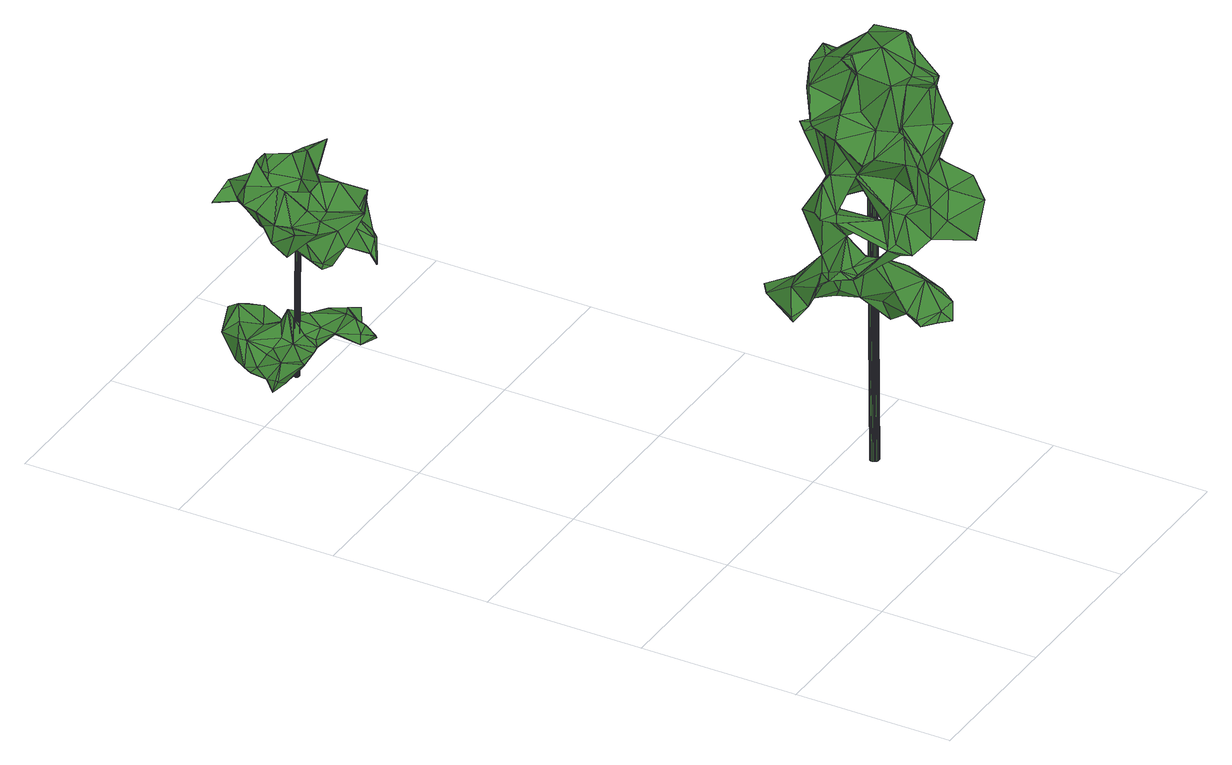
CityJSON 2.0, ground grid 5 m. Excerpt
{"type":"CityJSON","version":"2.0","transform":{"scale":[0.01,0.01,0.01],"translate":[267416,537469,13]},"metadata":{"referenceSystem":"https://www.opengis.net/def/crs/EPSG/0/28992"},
"CityObjects":{
"tree1":{"type":"SolitaryVegetationObject","attributes":{"gtid":590,"crown_width_m":5.16,"crown_median_z":22.23,"crown_r50_m":0.314,"crown_porosity":0.912,"trunk_H_m":8.94,"trunk_DBH_m":0.282,"trunk_radius_m":0.141,"trunk_base_height_m":13.29,"original_gtid":"674"},"geometry":[{"type":"Solid","lod":"3","boundaries":[[[[0,1,2]],[[3,4,5]],[[6,7,8]],[[9,10,11]],[[12,13,14]],[[15,16,17]],[[6,8,18]],[[19,20,21]],[[22,23,24]],[[13,25,26]],[[27,28,29]],[[8,7,30]],[[31,32,33]],[[34,35,36]],[[37,38,39]],[[9,40,41]],[[42,14,43]],[[44,45,46]],[[47,48,49]],[[47,44,48]],[[50,51,52]],[[53,4,54]],[[35,9,55]],[[56,41,57]],[[26,25,58]],[[59,60,61]],[[62,63,64]],[[30,7,65]],[[66,67,68]],[[69,70,71]],[[49,72,47]],[[73,17,16]],[[74,75,76]],[[74,76,77]],[[78,54,4]],[[79,80,81]],[[82,83,84]],[[85,86,87]],[[87,86,88]],[[67,66,89]],[[90,91,92]],[[93,94,95]],[[14,42,12]],[[18,30,96]],[[83,82,77]],[[16,97,98]],[[99,100,101]],[[102,103,94]],[[95,94,103]],[[104,105,106]],[[107,105,104]],[[75,71,70]],[[108,75,70]],[[0,109,28]],[[110,111,92]],[[81,112,79]],[[113,114,115]],[[19,114,113]],[[55,116,35]],[[35,117,36]],[[118,119,120]],[[121,120,119]],[[122,123,124]],[[51,124,123]],[[7,125,22]],[[126,127,128]],[[129,130,131]],[[55,9,11]],[[41,10,9]],[[90,132,133]],[[134,135,24]],[[24,136,22]],[[137,52,138]],[[139,140,135]],[[75,74,71]],[[141,108,95]],[[75,108,141]],[[142,143,144]],[[142,144,94]],[[121,119,69]],[[145,146,147]],[[145,147,130]],[[148,149,150]],[[55,11,116]],[[79,112,151]],[[116,152,35]],[[117,35,152]],[[153,154,155]],[[156,154,153]],[[22,136,7]],[[138,52,51]],[[157,140,158]],[[157,158,159]],[[47,160,44]],[[45,44,160]],[[45,160,47]],[[30,18,8]],[[6,125,7]],[[161,162,163]],[[88,34,164]],[[35,34,40]],[[82,165,166]],[[45,47,167]],[[168,44,46]],[[165,169,145]],[[101,100,170]],[[171,172,173]],[[174,143,150]],[[175,80,68]],[[176,177,147]],[[12,25,13]],[[29,178,126]],[[0,178,109]],[[28,179,0]],[[171,180,100]],[[181,182,161]],[[142,183,143]],[[182,162,161]],[[184,59,78]],[[0,185,85]],[[186,187,137]],[[188,189,190]],[[191,89,66]],[[192,181,161]],[[193,181,192]],[[194,131,180]],[[129,131,194]],[[33,32,113]],[[131,20,195]],[[98,196,16]],[[197,198,104]],[[199,200,201]],[[199,201,96]],[[126,178,127]],[[95,103,141]],[[202,190,51]],[[93,183,94]],[[15,17,58]],[[24,23,106]],[[113,203,204]],[[165,82,169]],[[98,97,205]],[[206,207,208]],[[106,209,197]],[[104,106,197]],[[53,150,143]],[[124,210,159]],[[124,188,210]],[[211,212,213]],[[14,13,137]],[[94,144,102]],[[214,90,92]],[[154,0,215]],[[216,133,132]],[[217,133,216]],[[42,155,218]],[[42,218,15]],[[116,128,152]],[[7,136,65]],[[126,11,56]],[[126,56,29]],[[65,136,219]],[[202,220,221]],[[205,222,186]],[[132,34,216]],[[33,204,223]],[[175,6,96]],[[194,180,173]],[[171,173,180]],[[205,13,98]],[[137,138,224]],[[137,224,122]],[[153,43,14]],[[68,67,197]],[[225,207,192]],[[208,207,225]],[[149,115,226]],[[196,13,227]],[[13,26,227]],[[184,228,59]],[[37,39,229]],[[178,29,109]],[[60,59,228]],[[206,208,129]],[[16,227,73]],[[26,73,227]],[[197,209,125]],[[113,189,31]],[[205,137,13]],[[123,122,31]],[[2,155,215]],[[227,16,196]],[[58,230,26]],[[231,44,204]],[[44,223,204]],[[211,213,19]],[[87,50,232]],[[233,234,120]],[[159,210,157]],[[235,115,114]],[[215,0,2]],[[232,236,85]],[[56,237,29]],[[49,238,239]],[[38,183,39]],[[147,177,21]],[[147,21,130]],[[207,194,173]],[[36,216,34]],[[155,42,43]],[[87,46,220]],[[220,50,87]],[[240,163,241]],[[162,241,163]],[[122,170,195]],[[94,183,142]],[[210,135,157]],[[3,5,242]],[[135,140,157]],[[96,30,199]],[[204,33,113]],[[131,170,100]],[[166,134,105]],[[73,26,230]],[[17,73,230]],[[138,110,224]],[[221,243,244]],[[200,47,72]],[[53,148,150]],[[166,165,134]],[[240,134,165]],[[207,173,245]],[[240,165,225]],[[141,83,75]],[[176,147,146]],[[107,166,105]],[[83,76,75]],[[6,18,96]],[[118,234,198]],[[107,198,234]],[[64,92,91]],[[4,3,78]],[[17,230,58]],[[228,246,118]],[[207,206,194]],[[207,193,192]],[[13,196,98]],[[240,225,163]],[[166,77,82]],[[153,247,156]],[[202,50,220]],[[122,63,248]],[[62,248,63]],[[197,249,198]],[[132,90,214]],[[106,23,209]],[[131,130,20]],[[21,20,130]],[[218,222,97]],[[68,250,66]],[[68,80,250]],[[77,233,74]],[[129,194,206]],[[209,23,125]],[[125,23,22]],[[180,131,100]],[[219,251,252]],[[179,253,56]],[[254,255,256]],[[164,46,87]],[[164,87,88]],[[257,123,33]],[[164,34,214]],[[132,214,34]],[[78,3,184]],[[200,81,175]],[[236,52,187]],[[151,66,250]],[[2,222,218]],[[218,155,2]],[[258,61,60]],[[120,121,233]],[[119,242,69]],[[93,69,242]],[[259,84,83]],[[260,259,103]],[[229,93,242]],[[229,39,93]],[[11,10,56]],[[56,10,41]],[[151,250,79]],[[110,51,111]],[[85,87,232]],[[171,100,99]],[[229,242,5]],[[261,167,200]],[[33,223,257]],[[97,222,205]],[[168,257,223]],[[44,168,223]],[[195,170,131]],[[186,222,1]],[[262,149,148]],[[221,220,167]],[[45,167,220]],[[45,220,46]],[[210,24,135]],[[83,77,76]],[[101,170,122]],[[51,50,202]],[[110,64,63]],[[252,261,200]],[[79,250,80]],[[260,84,259]],[[155,43,153]],[[226,144,174]],[[143,174,144]],[[24,106,134]],[[162,182,139]],[[139,240,241]],[[241,162,139]],[[221,167,251]],[[200,167,47]],[[134,106,105]],[[171,159,172]],[[58,42,15]],[[25,12,42]],[[25,42,58]],[[54,78,61]],[[54,61,258]],[[53,256,4]],[[143,256,53]],[[123,31,33]],[[146,84,260]],[[102,235,176]],[[263,107,234]],[[263,234,233]],[[197,67,249]],[[202,244,210]],[[221,244,202]],[[154,156,0]],[[264,247,265]],[[264,265,266]],[[72,267,151]],[[72,151,200]],[[29,28,109]],[[172,158,245]],[[245,158,140]],[[120,234,118]],[[113,31,19]],[[44,231,48]],[[251,261,252]],[[15,218,16]],[[151,112,200]],[[262,148,238]],[[200,199,268]],[[172,245,173]],[[36,117,216]],[[261,251,167]],[[228,184,269]],[[204,203,270]],[[125,175,197]],[[125,6,175]],[[197,175,68]],[[0,179,185]],[[271,137,248]],[[191,267,239]],[[191,239,258]],[[69,71,121]],[[272,81,80]],[[118,249,228]],[[273,274,262]],[[238,273,262]],[[19,31,122]],[[3,269,184]],[[242,269,3]],[[149,203,115]],[[149,270,203]],[[225,275,163]],[[161,163,275]],[[50,52,232]],[[236,232,52]],[[192,161,275]],[[192,275,225]],[[92,111,214]],[[214,111,164]],[[66,151,191]],[[267,191,151]],[[155,154,215]],[[212,21,177]],[[238,148,53]],[[226,115,235]],[[205,186,137]],[[49,239,72]],[[238,258,239]],[[52,137,187]],[[54,258,238]],[[231,262,48]],[[77,107,263]],[[233,77,263]],[[16,218,97]],[[166,107,77]],[[104,198,107]],[[233,71,74]],[[146,260,176]],[[141,259,83]],[[54,238,53]],[[59,61,78]],[[204,149,262]],[[149,204,270]],[[225,165,276]],[[186,1,236]],[[85,236,1]],[[85,1,0]],[[37,183,38]],[[254,143,183]],[[254,183,37]],[[244,243,24]],[[244,24,210]],[[251,243,221]],[[169,82,84]],[[48,262,274]],[[118,198,249]],[[29,237,27]],[[276,208,225]],[[128,116,126]],[[116,11,126]],[[129,208,276]],[[5,4,255]],[[5,255,229]],[[4,256,255]],[[276,165,145]],[[129,276,130]],[[130,276,145]],[[72,239,267]],[[84,146,169]],[[146,145,169]],[[128,127,156]],[[224,110,63]],[[224,63,122]],[[258,89,191]],[[164,111,51]],[[122,277,137]],[[99,137,277]],[[259,141,103]],[[39,183,93]],[[278,80,175]],[[272,80,278]],[[139,182,279]],[[193,279,181]],[[181,279,182]],[[211,21,212]],[[211,19,21]],[[216,117,152]],[[280,266,265]],[[216,152,217]],[[247,217,152]],[[247,152,156]],[[156,152,128]],[[254,256,143]],[[193,245,279]],[[219,136,251]],[[243,251,136]],[[243,136,24]],[[150,149,174]],[[89,60,281]],[[102,176,260]],[[92,64,110]],[[138,51,110]],[[235,114,212]],[[35,40,9]],[[249,67,281]],[[89,281,67]],[[273,48,274]],[[48,273,49]],[[171,277,124]],[[171,124,159]],[[273,238,49]],[[133,91,90]],[[133,264,91]],[[219,268,65]],[[262,231,204]],[[212,177,235]],[[235,177,176]],[[134,282,135]],[[233,121,71]],[[188,190,210]],[[108,70,95]],[[202,210,190]],[[235,102,144]],[[235,144,226]],[[95,70,93]],[[69,93,70]],[[280,265,153]],[[260,103,102]],[[240,282,134]],[[139,282,240]],[[135,282,139]],[[159,158,172]],[[217,247,264]],[[217,264,133]],[[271,264,266]],[[175,283,278]],[[272,283,81]],[[278,283,272]],[[31,189,188]],[[186,236,187]],[[153,14,280]],[[174,149,226]],[[171,99,277]],[[81,200,112]],[[119,118,246]],[[119,246,242]],[[124,277,122]],[[156,127,0]],[[101,248,99]],[[137,99,248]],[[88,40,34]],[[122,248,101]],[[271,248,62]],[[88,86,40]],[[57,40,86]],[[57,41,40]],[[31,124,32]],[[31,188,124]],[[179,57,185]],[[32,51,190]],[[32,124,51]],[[207,245,193]],[[14,137,280]],[[271,280,137]],[[266,280,271]],[[64,91,62]],[[271,91,264]],[[62,91,271]],[[175,81,283]],[[228,281,60]],[[242,246,269]],[[269,246,228]],[[113,190,189]],[[32,190,113]],[[60,284,258]],[[89,258,284]],[[89,284,60]],[[115,203,113]],[[249,281,228]],[[247,153,265]],[[199,30,268]],[[65,268,30]],[[200,268,252]],[[213,114,19]],[[212,114,213]],[[219,252,268]],[[96,201,175]],[[175,201,200]],[[2,1,222]],[[257,285,123]],[[168,285,257]],[[123,285,51]],[[46,285,168]],[[164,285,46]],[[164,51,285]],[[179,56,57]],[[85,185,86]],[[86,185,57]],[[178,0,127]],[[195,286,122]],[[20,286,195]],[[37,255,254]],[[229,255,37]],[[245,140,279]],[[139,279,140]],[[179,28,253]],[[253,237,56]],[[27,237,28]],[[253,28,237]],[[122,286,19]],[[20,19,286]],[[287,288,289]],[[287,289,290]],[[290,289,291]],[[290,291,292]],[[289,288,293]],[[289,293,291]],[[291,293,294]],[[291,294,292]],[[293,288,295]],[[293,295,294]],[[294,295,296]],[[294,296,292]],[[295,288,297]],[[295,297,296]],[[296,297,298]],[[296,298,292]],[[297,288,299]],[[297,299,298]],[[298,299,300]],[[298,300,292]],[[299,288,301]],[[299,301,300]],[[300,301,302]],[[300,302,292]],[[301,288,303]],[[301,303,302]],[[302,303,304]],[[302,304,292]],[[303,288,305]],[[303,305,304]],[[304,305,306]],[[304,306,292]],[[305,288,307]],[[305,307,306]],[[306,307,308]],[[306,308,292]],[[307,288,309]],[[307,309,308]],[[308,309,310]],[[308,310,292]],[[309,288,311]],[[309,311,310]],[[310,311,312]],[[310,312,292]],[[311,288,313]],[[311,313,312]],[[312,313,314]],[[312,314,292]],[[313,288,315]],[[313,315,314]],[[314,315,316]],[[314,316,292]],[[315,288,317]],[[315,317,316]],[[316,317,318]],[[316,318,292]],[[317,288,319]],[[317,319,318]],[[318,319,320]],[[318,320,292]],[[319,288,321]],[[319,321,320]],[[320,321,322]],[[320,322,292]],[[321,288,323]],[[321,323,322]],[[322,323,324]],[[322,324,292]],[[323,288,325]],[[323,325,324]],[[324,325,326]],[[324,326,292]],[[325,288,327]],[[325,327,326]],[[326,327,328]],[[326,328,292]],[[327,288,329]],[[327,329,328]],[[328,329,330]],[[328,330,292]],[[329,288,331]],[[329,331,330]],[[330,331,332]],[[330,332,292]],[[331,288,333]],[[331,333,332]],[[332,333,334]],[[332,334,292]],[[333,288,335]],[[333,335,334]],[[334,335,336]],[[334,336,292]],[[335,288,287]],[[335,287,336]],[[336,287,290]],[[336,290,292]]]]}]},
"tree2":{"type":"SolitaryVegetationObject","attributes":{"gtid":608,"crown_width_m":4.35,"crown_median_z":18.03,"crown_r50_m":0.243,"crown_porosity":0.919,"trunk_H_m":4.84,"trunk_DBH_m":0.152,"trunk_radius_m":0.076,"trunk_base_height_m":13.19,"original_gtid":"695"},"geometry":[{"type":"Solid","lod":"3","boundaries":[[[[337,338,339]],[[337,340,338]],[[341,342,343]],[[344,342,341]],[[345,346,347]],[[348,349,350]],[[351,352,353]],[[354,355,356]],[[357,340,358]],[[359,360,355]],[[347,361,345]],[[362,363,364]],[[365,356,366]],[[367,365,366]],[[346,368,347]],[[369,370,371]],[[372,373,374]],[[375,376,377]],[[378,379,380]],[[351,381,382]],[[351,383,381]],[[384,385,386]],[[387,386,385]],[[388,389,390]],[[391,392,393]],[[346,394,395]],[[347,396,344]],[[397,398,399]],[[400,401,402]],[[403,404,405]],[[405,406,403]],[[407,408,409]],[[346,410,368]],[[364,363,411]],[[369,412,370]],[[413,414,415]],[[416,402,361]],[[417,361,402]],[[370,412,418]],[[419,416,420]],[[421,422,423]],[[424,425,403]],[[426,425,424]],[[374,373,427]],[[428,429,430]],[[431,432,433]],[[434,435,433]],[[436,437,438]],[[391,412,369]],[[375,410,417]],[[427,364,439]],[[440,441,367]],[[442,443,444]],[[375,417,445]],[[375,445,446]],[[447,448,449]],[[450,449,448]],[[367,441,451]],[[424,452,426]],[[357,390,389]],[[388,390,453]],[[361,420,416]],[[341,420,361]],[[454,408,360]],[[359,455,360]],[[401,400,342]],[[355,354,359]],[[390,456,453]],[[391,418,412]],[[390,357,456]],[[417,457,361]],[[458,459,339]],[[428,460,382]],[[444,436,438]],[[461,462,406]],[[458,462,461]],[[388,453,463]],[[464,465,380]],[[466,406,405]],[[467,468,469]],[[447,433,432]],[[419,402,416]],[[470,471,472]],[[468,471,470]],[[341,343,420]],[[420,343,419]],[[419,343,400]],[[411,363,473]],[[411,473,446]],[[358,456,357]],[[454,360,455]],[[454,455,371]],[[346,395,410]],[[461,459,458]],[[369,474,475]],[[476,477,387]],[[426,452,377]],[[366,478,367]],[[403,479,404]],[[446,445,411]],[[375,396,368]],[[430,480,481]],[[482,483,448]],[[482,448,447]],[[484,485,486]],[[393,487,488]],[[393,488,489]],[[433,490,383]],[[491,492,493]],[[482,494,483]],[[479,426,495]],[[480,432,434]],[[496,478,366]],[[366,356,378]],[[475,393,392]],[[466,461,406]],[[428,382,497]],[[456,463,453]],[[358,463,456]],[[345,394,346]],[[428,498,499]],[[428,499,397]],[[419,400,402]],[[500,501,422]],[[502,503,504]],[[371,505,506]],[[343,342,400]],[[383,507,381]],[[352,497,381]],[[352,381,508]],[[435,434,431]],[[434,432,431]],[[377,396,375]],[[509,510,511]],[[349,487,393]],[[512,427,513]],[[476,440,477]],[[514,515,516]],[[375,517,376]],[[407,518,408]],[[377,452,396]],[[470,409,502]],[[463,512,388]],[[368,396,347]],[[410,375,368]],[[376,495,377]],[[495,426,377]],[[339,519,458]],[[338,519,339]],[[404,510,405]],[[466,405,510]],[[407,493,520]],[[521,451,387]],[[472,471,522]],[[523,522,471]],[[467,524,468]],[[512,389,388]],[[525,526,399]],[[526,397,399]],[[504,527,470]],[[357,414,340]],[[510,528,529]],[[516,529,528]],[[480,460,481]],[[510,529,461]],[[510,461,466]],[[477,496,386]],[[452,372,530]],[[362,509,363]],[[508,465,352]],[[464,352,465]],[[460,499,498]],[[531,499,460]],[[532,364,533]],[[468,470,527]],[[347,344,361]],[[341,361,344]],[[427,512,463]],[[427,463,514]],[[409,454,502]],[[439,374,427]],[[378,465,534]],[[339,459,529]],[[461,529,459]],[[524,467,535]],[[508,381,507]],[[449,536,443]],[[359,505,455]],[[494,484,486]],[[421,423,537]],[[496,534,386]],[[438,442,444]],[[349,393,483]],[[340,414,338]],[[418,391,393]],[[444,443,536]],[[474,449,450]],[[389,415,414]],[[413,519,338]],[[410,395,457]],[[410,457,417]],[[497,498,428]],[[381,497,382]],[[492,379,520]],[[506,474,369]],[[371,506,369]],[[342,439,401]],[[411,401,439]],[[355,379,356]],[[378,356,379]],[[496,477,478]],[[361,394,345]],[[361,457,394]],[[387,451,476]],[[367,478,440]],[[457,395,394]],[[506,538,474]],[[472,522,398]],[[526,525,522]],[[339,516,337]],[[529,516,339]],[[337,515,340]],[[358,340,515]],[[337,516,515]],[[439,364,411]],[[524,527,539]],[[503,539,527]],[[477,386,387]],[[440,478,477]],[[540,501,500]],[[353,541,531]],[[505,371,455]],[[542,472,491]],[[442,433,447]],[[543,531,541]],[[543,541,491]],[[433,435,431]],[[423,501,484]],[[540,544,501]],[[520,493,492]],[[527,535,469]],[[427,533,364]],[[348,503,502]],[[383,531,460]],[[382,498,351]],[[413,338,414]],[[398,491,545]],[[483,393,475]],[[365,505,354]],[[359,354,505]],[[509,546,473]],[[363,509,473]],[[421,537,547]],[[415,389,513]],[[512,513,389]],[[451,365,367]],[[472,545,491]],[[442,447,443]],[[449,443,447]],[[507,465,508]],[[351,531,383]],[[507,534,465]],[[406,462,403]],[[351,497,352]],[[351,498,497]],[[476,441,440]],[[476,451,441]],[[474,450,475]],[[450,548,475]],[[483,475,548]],[[450,483,548]],[[350,503,348]],[[369,475,392]],[[391,369,392]],[[527,524,535]],[[524,539,549]],[[485,549,539]],[[380,492,464]],[[353,352,464]],[[353,464,492]],[[432,421,447]],[[482,447,421]],[[365,506,505]],[[397,429,428]],[[531,543,499]],[[397,526,429]],[[428,430,481]],[[523,471,550]],[[452,530,396]],[[534,384,386]],[[551,403,462]],[[551,462,458]],[[450,448,483]],[[460,498,382]],[[396,552,344]],[[396,530,552]],[[470,542,409]],[[472,542,470]],[[521,553,365]],[[503,554,539]],[[521,387,385]],[[517,546,376]],[[398,545,472]],[[421,432,422]],[[442,438,490]],[[514,463,358]],[[521,437,553]],[[542,493,407]],[[370,454,371]],[[389,414,357]],[[434,433,480]],[[460,428,481]],[[480,433,460]],[[484,537,423]],[[460,433,383]],[[485,554,350]],[[473,546,446]],[[555,373,556]],[[521,385,437]],[[491,353,492]],[[372,374,552]],[[372,552,530]],[[454,489,502]],[[454,370,489]],[[418,489,370]],[[418,393,489]],[[509,557,510]],[[417,402,445]],[[401,411,445]],[[401,445,402]],[[354,356,365]],[[366,378,496]],[[503,527,504]],[[452,424,372]],[[495,376,509]],[[422,432,500]],[[432,480,500]],[[516,528,557]],[[510,557,528]],[[540,430,523]],[[429,523,430]],[[515,514,358]],[[468,524,558]],[[468,558,471]],[[550,471,558]],[[350,554,503]],[[539,554,485]],[[494,537,484]],[[484,501,485]],[[544,485,501]],[[423,422,501]],[[436,444,538]],[[415,555,413]],[[433,442,490]],[[362,559,509]],[[532,533,514]],[[427,514,533]],[[491,493,542]],[[351,353,531]],[[449,474,538]],[[344,552,342]],[[342,552,439]],[[374,439,552]],[[427,373,513]],[[415,513,555]],[[373,555,513]],[[540,524,549]],[[540,549,544]],[[500,430,540]],[[378,380,465]],[[540,523,550]],[[430,500,480]],[[544,549,485]],[[491,541,353]],[[540,558,524]],[[375,446,517]],[[454,409,408]],[[499,543,397]],[[496,378,534]],[[560,519,555]],[[413,555,519]],[[525,399,522]],[[526,522,429]],[[523,429,522]],[[398,522,399]],[[384,490,438]],[[438,385,384]],[[436,506,365]],[[365,553,436]],[[519,560,551]],[[519,551,458]],[[421,547,482]],[[482,547,494]],[[537,494,547]],[[521,365,451]],[[407,409,542]],[[380,379,492]],[[355,520,379]],[[561,562,383]],[[397,543,398]],[[491,398,543]],[[536,449,538]],[[536,538,444]],[[506,436,538]],[[438,437,385]],[[553,437,436]],[[502,489,488]],[[502,488,348]],[[487,348,488]],[[424,403,551]],[[424,551,560]],[[495,509,511]],[[479,495,511]],[[479,511,404]],[[404,511,510]],[[469,535,467]],[[504,470,502]],[[540,550,558]],[[348,487,349]],[[494,486,483]],[[349,483,486]],[[468,527,469]],[[350,349,486]],[[350,486,485]],[[383,490,561]],[[509,559,557]],[[532,362,364]],[[516,532,514]],[[383,562,507]],[[516,559,532]],[[362,532,559]],[[557,559,516]],[[384,561,490]],[[408,518,360]],[[479,425,426]],[[403,425,479]],[[507,562,534]],[[561,384,562]],[[534,562,384]],[[407,520,518]],[[376,546,509]],[[355,360,518]],[[355,518,520]],[[373,372,556]],[[555,556,560]],[[424,556,372]],[[424,560,556]],[[517,446,546]],[[563,564,565]],[[563,565,566]],[[566,565,567]],[[566,567,568]],[[565,564,569]],[[565,569,567]],[[567,569,570]],[[567,570,568]],[[569,564,571]],[[569,571,570]],[[570,571,572]],[[570,572,568]],[[571,564,573]],[[571,573,572]],[[572,573,574]],[[572,574,568]],[[573,564,575]],[[573,575,574]],[[574,575,576]],[[574,576,568]],[[575,564,577]],[[575,577,576]],[[576,577,578]],[[576,578,568]],[[577,564,579]],[[577,579,578]],[[578,579,580]],[[578,580,568]],[[579,564,581]],[[579,581,580]],[[580,581,582]],[[580,582,568]],[[581,564,583]],[[581,583,582]],[[582,583,584]],[[582,584,568]],[[583,564,585]],[[583,585,584]],[[584,585,586]],[[584,586,568]],[[585,564,587]],[[585,587,586]],[[586,587,588]],[[586,588,568]],[[587,564,589]],[[587,589,588]],[[588,589,590]],[[588,590,568]],[[589,564,591]],[[589,591,590]],[[590,591,592]],[[590,592,568]],[[591,564,593]],[[591,593,592]],[[592,593,594]],[[592,594,568]],[[593,564,595]],[[593,595,594]],[[594,595,596]],[[594,596,568]],[[595,564,597]],[[595,597,596]],[[596,597,598]],[[596,598,568]],[[597,564,599]],[[597,599,598]],[[598,599,600]],[[598,600,568]],[[599,564,601]],[[599,601,600]],[[600,601,602]],[[600,602,568]],[[601,564,603]],[[601,603,602]],[[602,603,604]],[[602,604,568]],[[603,564,605]],[[603,605,604]],[[604,605,606]],[[604,606,568]],[[605,564,607]],[[605,607,606]],[[606,607,608]],[[606,608,568]],[[607,564,609]],[[607,609,608]],[[608,609,610]],[[608,610,568]],[[609,564,611]],[[609,611,610]],[[610,611,612]],[[610,612,568]],[[611,564,563]],[[611,563,612]],[[612,563,566]],[[612,566,568]]]]}]}
},
"vertices":[
[721,471,593],[671,437,637],[681,354,554],[740,593,1289],[629,585,1254],[705,510,1329],[891,528,922],[874,516,893],[883,549,876],[558,691,596],[651,647,581],[651,647,579],[592,248,615],[676,235,683],[622,304,654],[616,202,600],[734,199,613],[613,162,595],[883,556,884],[576,292,952],[592,252,941],[609,225,977],[867,489,929],[864,462,969],[826,448,970],[582,210,608],[626,154,630],[784,564,530],[771,538,547],[783,564,528],[845,568,837],[585,325,906],[560,464,920],[517,434,931],[494,567,660],[523,665,592],[438,537,596],[611,470,1387],[616,442,1396],[627,446,1402],[580,602,638],[651,638,588],[593,248,612],[642,354,593],[540,493,1006],[579,546,905],[549,563,891],[673,554,935],[623,464,1032],[686,597,1074],[584,439,821],[582,437,821],[606,386,755],[567,547,1180],[638,598,1241],[565,654,573],[675,590,572],[670,571,628],[575,192,595],[789,630,1292],[794,589,1245],[730,637,1264],[486,360,751],[487,361,754],[478,370,753],[813,552,833],[825,587,1083],[843,573,1093],[853,600,1057],[794,364,1414],[738,302,1352],[801,339,1367],[683,631,1055],[634,122,604],[778,274,1288],[779,247,1308],[765,247,1286],[805,247,1161],[729,638,1267],[726,591,1066],[812,583,1065],[727,547,997],[797,213,1148],[756,244,1284],[753,251,1158],[654,498,677],[644,541,677],[569,494,760],[582,560,683],[783,560,1102],[458,456,721],[458,424,742],[455,425,743],[719,400,1392],[604,304,1352],[668,274,1360],[872,556,909],[725,229,640],[726,228,642],[568,253,822],[584,211,841],[566,252,822],[598,273,1210],[663,288,1329],[903,436,1124],[850,356,1140],[867,451,1086],[849,356,1142],[740,242,1328],[769,539,546],[480,400,770],[491,444,746],[724,547,997],[566,399,1038],[570,394,1048],[504,342,1125],[585,618,570],[443,532,580],[868,479,1247],[828,484,1380],[853,418,1330],[841,374,1372],[533,276,847],[512,432,904],[588,326,905],[886,503,936],[666,585,566],[684,511,596],[610,559,564],[662,155,914],[618,185,975],[617,182,868],[459,467,707],[461,465,706],[789,336,1060],[779,423,1010],[808,536,882],[621,353,752],[530,388,759],[860,309,943],[810,296,938],[722,229,1318],[593,397,1244],[552,443,1243],[582,342,1205],[679,228,1037],[643,227,1119],[610,222,1102],[558,533,1170],[517,437,1176],[556,534,1171],[710,633,1066],[527,540,608],[607,406,609],[628,412,609],[659,337,529],[609,486,590],[748,299,933],[745,294,918],[707,315,885],[609,484,923],[922,243,859],[908,295,925],[908,279,922],[539,494,763],[783,250,1027],[862,281,1130],[672,554,933],[505,497,922],[761,219,1134],[556,210,838],[675,241,887],[744,292,919],[738,176,890],[516,437,1179],[853,531,930],[602,261,1198],[602,257,1105],[737,543,562],[724,539,580],[619,183,867],[919,244,858],[898,271,887],[610,419,1359],[790,629,1294],[683,524,619],[704,322,694],[622,355,753],[687,392,944],[639,366,1019],[609,482,923],[727,590,1095],[881,221,862],[879,222,861],[725,100,831],[555,209,839],[725,208,636],[891,522,1069],[909,446,1155],[817,567,855],[730,564,948],[809,538,883],[610,483,921],[569,396,1049],[551,473,1032],[704,303,693],[725,97,832],[776,160,882],[764,90,948],[871,473,982],[687,393,941],[636,254,994],[604,259,1103],[654,321,1007],[492,467,737],[678,355,553],[478,503,620],[500,498,637],[641,240,621],[786,551,841],[580,545,903],[673,552,933],[654,330,621],[538,490,1006],[508,356,752],[840,170,964],[503,342,1127],[659,135,652],[850,568,1245],[653,478,1379],[612,161,598],[553,475,1032],[602,431,761],[787,325,1277],[782,414,1236],[550,332,1126],[645,372,728],[782,565,531],[630,559,1162],[699,604,1086],[867,307,954],[901,311,944],[797,489,1371],[729,561,947],[708,515,999],[826,224,916],[809,528,1252],[585,463,628],[508,355,750],[867,481,1145],[812,585,1066],[733,558,845],[738,599,844],[739,544,564],[638,427,1322],[668,467,1329],[651,492,1217],[492,472,913],[689,589,1215],[736,255,1288],[649,295,1194],[734,592,846],[571,506,1167],[765,349,1195],[493,443,744],[581,442,743],[530,388,755],[701,656,1073],[778,566,847],[782,597,1283],[593,405,1121],[508,356,748],[798,503,1078],[687,533,1100],[653,497,1175],[890,232,886],[734,191,968],[563,268,855],[868,475,982],[872,253,885],[604,386,753],[811,517,1224],[764,327,1020],[827,450,972],[762,504,1215],[523,481,907],[561,266,857],[692,400,29],[678,400,29],[692,404,29],[696,408,923],[695,411,923],[682,408,923],[690,407,29],[694,415,923],[688,410,29],[691,418,923],[685,412,29],[689,420,923],[682,414,29],[685,421,923],[678,414,29],[681,422,923],[674,414,29],[678,421,923],[671,412,29],[674,420,923],[668,410,29],[672,418,923],[666,407,29],[669,415,923],[664,404,29],[668,411,923],[664,400,29],[667,408,923],[665,396,29],[668,404,923],[666,393,29],[669,401,923],[668,390,29],[672,398,923],[671,388,29],[675,395,923],[674,386,29],[678,394,923],[678,386,29],[682,394,923],[682,386,29],[685,394,923],[685,388,29],[689,395,923],[688,390,29],[692,398,923],[690,393,29],[694,401,923],[692,396,29],[695,404,923],
[133,2159,192],[149,2179,107],[88,2116,132],[162,2230,176],[420,1940,150],[407,2021,181],[433,2023,166],[349,1959,173],[365,1840,163],[344,1833,183],[320,1866,156],[68,2107,691],[136,2034,739],[119,2130,722],[443,2066,500],[443,2061,495],[374,2040,486],[215,1900,471],[226,1946,456],[254,1940,511],[268,2268,191],[260,2231,217],[170,1908,481],[191,1983,494],[404,1910,163],[243,2060,259],[245,2059,258],[245,2061,258],[222,1861,542],[336,1875,510],[310,1831,479],[319,1866,158],[119,1895,629],[59,1959,568],[159,1953,563],[255,2015,179],[263,2073,181],[289,2064,184],[301,1938,183],[232,1959,169],[232,1958,167],[346,1962,526],[278,2010,494],[359,2014,486],[471,2010,517],[478,2093,535],[404,2012,597],[404,1898,595],[332,1890,578],[393,1868,502],[355,1840,505],[319,2190,181],[254,2215,164],[323,2205,180],[42,1926,662],[87,1959,648],[73,2010,651],[366,1840,165],[346,1833,184],[301,1938,181],[362,2202,572],[328,2171,519],[352,2216,559],[434,2024,168],[408,2021,183],[415,1961,201],[99,1985,115],[109,1933,187],[59,1989,138],[52,2003,104],[257,2018,508],[168,2029,559],[178,2088,570],[334,1874,181],[325,2038,208],[41,1926,660],[151,2179,107],[164,2229,174],[199,2174,151],[459,1942,182],[361,1908,209],[23,1990,625],[460,1967,163],[456,1952,149],[322,2060,653],[343,2103,714],[278,2142,672],[195,1990,150],[148,1965,165],[201,1954,166],[275,2081,188],[410,2128,615],[360,2202,574],[385,2114,637],[401,2022,755],[353,2059,732],[365,2032,657],[395,2052,736],[403,2022,755],[275,1829,634],[300,1853,623],[334,1851,675],[326,2040,206],[305,1806,454],[304,1805,455],[336,1943,671],[334,1943,671],[332,1852,676],[383,1947,201],[308,1989,184],[297,1986,681],[260,1996,663],[253,1940,619],[198,1971,643],[310,1829,481],[232,1968,159],[324,2206,182],[141,2030,565],[162,1940,505],[302,2218,197],[369,1878,193],[85,2093,124],[84,2093,125],[389,2077,616],[67,2030,131],[69,2030,130],[313,2175,198],[375,2039,485],[424,1986,520],[59,1997,141],[136,2246,621],[180,2186,618],[135,2245,620],[189,2136,578],[267,2161,578],[280,2154,521],[258,2051,224],[186,1924,628],[102,1969,642],[305,1804,455],[377,1847,493],[376,1849,492],[131,1947,164],[379,2086,720],[387,2114,638],[260,1998,662],[164,2026,710],[235,2144,705],[192,2135,763],[162,2065,710],[78,2070,676],[76,2071,674],[83,2052,631],[354,1950,645],[302,2123,518],[326,2040,460],[277,2012,494],[171,2057,677],[201,1953,168],[392,1869,501],[479,2093,534],[477,2094,534],[409,2127,613],[345,2104,714],[282,2155,731],[123,2081,600],[110,2150,681],[144,2101,652],[172,1908,498],[217,1884,591],[465,1978,521],[470,2004,512],[202,2020,178],[103,2004,175],[148,1965,167],[312,2174,196],[237,2134,187],[236,2134,189],[211,2200,193],[139,2136,189],[264,1981,169],[222,2003,493],[125,2101,139],[249,2013,477],[324,1883,541],[327,2223,559],[301,2167,580],[205,2230,664],[337,2257,570],[338,2256,572],[179,2185,620],[134,2068,165],[90,2074,144],[264,1981,167],[370,2057,588],[239,2081,211],[241,2082,212],[407,1925,566],[136,2244,622],[299,1855,623],[231,2126,644],[275,1831,635],[183,2146,698],[278,2144,672],[323,2058,558],[267,2091,545],[308,2139,578],[282,2157,732],[310,2149,513],[255,2014,181],[254,2052,595],[197,1973,642],[235,2146,706],[268,2160,580],[139,2027,139],[308,1989,182],[244,1877,594],[158,2141,717],[179,2094,159],[214,2036,182],[162,2062,172],[222,2163,632],[199,2056,189],[167,2029,142],[386,1927,593],[408,1925,568],[286,2050,19],[278,2050,19],[285,2052,19],[263,2034,504],[263,2035,504],[256,2033,503],[284,2054,19],[262,2037,504],[283,2056,19],[261,2039,504],[282,2057,19],[259,2040,504],[280,2057,19],[257,2041,504],[278,2058,19],[255,2041,504],[276,2057,19],[253,2041,504],[274,2056,19],[252,2040,503],[272,2055,19],[250,2039,503],[271,2054,19],[249,2037,503],[271,2052,19],[248,2035,503],[270,2050,19],[248,2033,503],[271,2048,19],[248,2031,503],[272,2046,18],[249,2029,503],[273,2044,18],[250,2028,503],[274,2043,19],[252,2027,503],[276,2043,19],[254,2026,503],[278,2042,19],[256,2026,503],[280,2043,19],[258,2026,503],[282,2044,19],[260,2027,503],[284,2045,19],[261,2028,503],[285,2046,19],[262,2030,504],[285,2048,19],[263,2032,504]
]}
